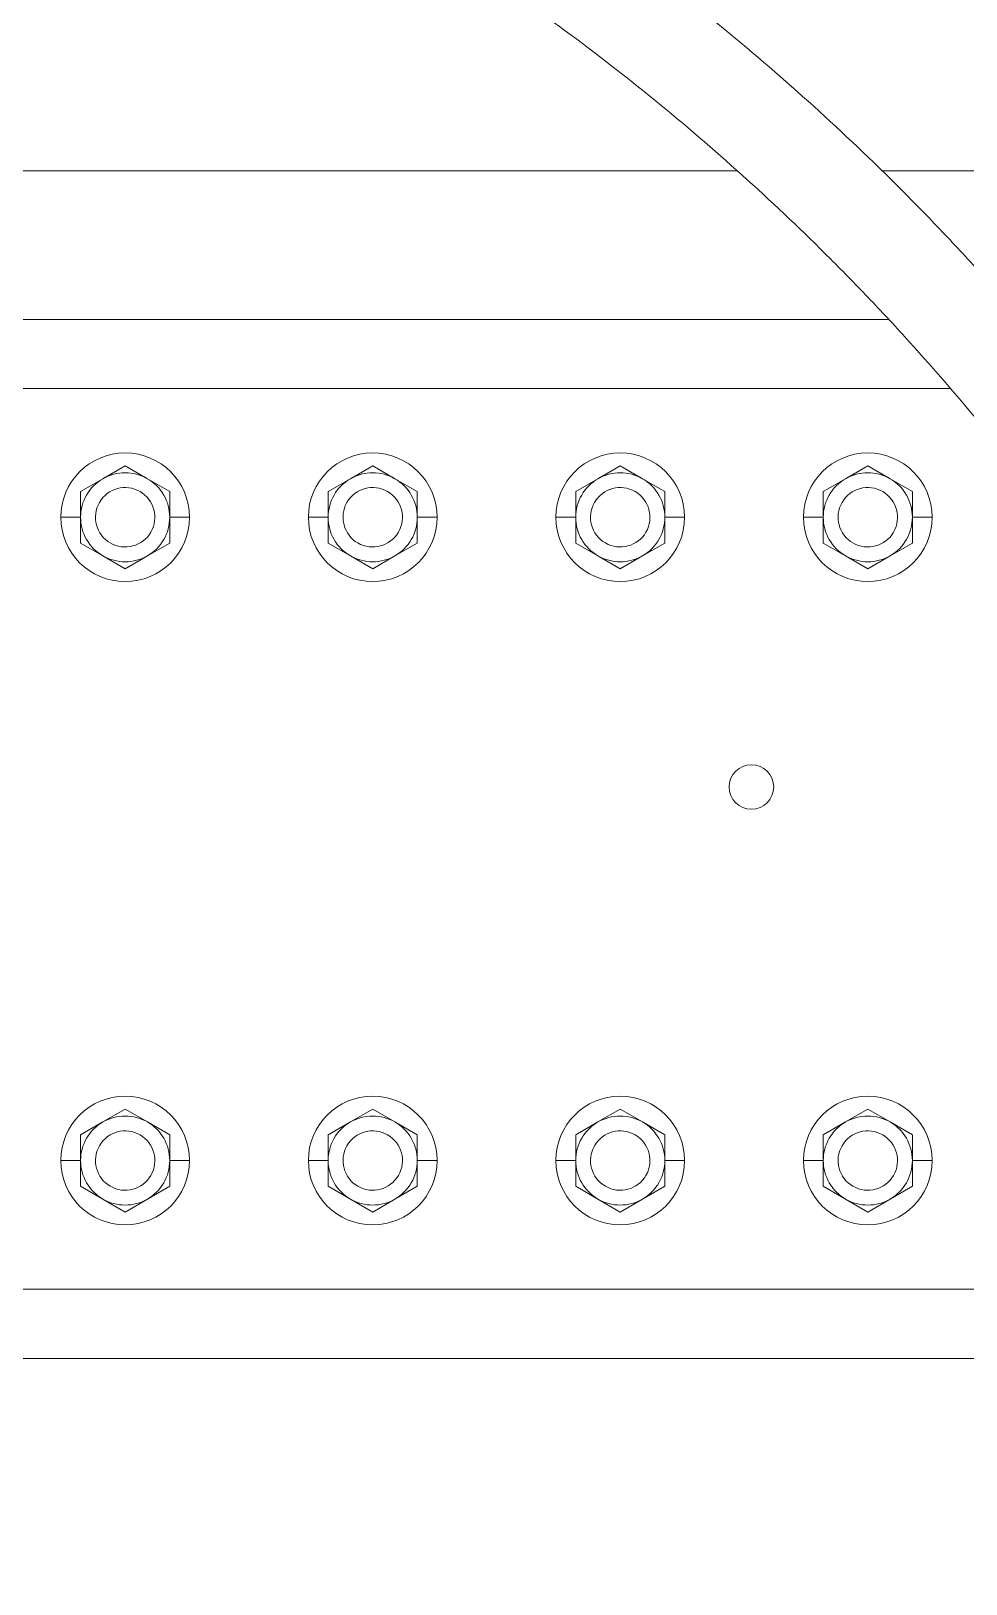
# Model space of a CAD drawing. Header units: millimetres. Extents: x -16985 to -606, y 2122 to 9380.
# Drawn here: x -13712.6 to -13523.7, y 4932.6 to 5246.5 of the extents above; entities that cross this region are included whole.
import ezdxf

# ---------------------------------------------------------------- set-up
doc = ezdxf.new("R2010")
doc.units = ezdxf.units.MM
doc.linetypes.add('K5LT32768', pattern=[0])
doc.linetypes.add('K5LT_THIN', pattern=[0])

msp = doc.modelspace()

# ---------------------------------------------------------------- linework, layer by layer
at = {"color": 7, "linetype": 'K5LT_THIN', "lineweight": 18}
for p, q in [((-13570.02, 5218.19), (-14197.21, 5218.19)), ((-13393.55, 5218.19), (-13540.77, 5218.19)), ((-13539.42, 5188.19), (-14221.55, 5188.19)), ((-13693.55, 5158.58), (-13698.05, 5155.98)), ((-13689.05, 5155.98), (-13693.55, 5158.58)), ((-13643.55, 5158.58), (-13648.05, 5155.98)), ((-13639.05, 5155.98), (-13643.55, 5158.58)), ((-13593.55, 5158.58), (-13598.05, 5155.98)), ((-13589.05, 5155.98), (-13593.55, 5158.58)), ((-13543.55, 5158.58), (-13548.05, 5155.98)), ((-13539.05, 5155.98), (-13543.55, 5158.58)), ((-13698.05, 5155.98), (-13702.55, 5153.38)), ((-13702.55, 5153.38), (-13702.55, 5148.19)), ((-13684.55, 5153.38), (-13689.05, 5155.98)), ((-13684.55, 5148.19), (-13684.55, 5153.38)), ((-13648.05, 5155.98), (-13652.55, 5153.38)), ((-13652.55, 5153.38), (-13652.55, 5148.19)), ((-13634.55, 5153.38), (-13639.05, 5155.98)), ((-13634.55, 5148.19), (-13634.55, 5153.38)), ((-13598.05, 5155.98), (-13602.55, 5153.38)), ((-13602.55, 5153.38), (-13602.55, 5148.19)), ((-13584.55, 5153.38), (-13589.05, 5155.98)), ((-13584.55, 5148.19), (-13584.55, 5153.38)), ((-13548.05, 5155.98), (-13552.55, 5153.38)), ((-13552.55, 5153.38), (-13552.55, 5148.19)), ((-13534.55, 5153.38), (-13539.05, 5155.98)), ((-13534.55, 5148.19), (-13534.55, 5153.38)), ((-13706.55, 5148.19), (-13702.55, 5148.19)), ((-13702.55, 5148.19), (-13702.55, 5142.99)), ((-13684.55, 5142.99), (-13684.55, 5148.19)), ((-13680.55, 5148.19), (-13684.55, 5148.19)), ((-13656.55, 5148.19), (-13652.55, 5148.19)), ((-13652.55, 5148.19), (-13652.55, 5142.99)), ((-13634.55, 5142.99), (-13634.55, 5148.19)), ((-13630.55, 5148.19), (-13634.55, 5148.19)), ((-13606.55, 5148.19), (-13602.55, 5148.19)), ((-13602.55, 5148.19), (-13602.55, 5142.99)), ((-13584.55, 5142.99), (-13584.55, 5148.19)), ((-13580.55, 5148.19), (-13584.55, 5148.19)), ((-13556.55, 5148.19), (-13552.55, 5148.19)), ((-13552.55, 5148.19), (-13552.55, 5142.99)), ((-13534.55, 5142.99), (-13534.55, 5148.19)), ((-13530.55, 5148.19), (-13534.55, 5148.19)), ((-13702.55, 5142.99), (-13698.05, 5140.39)), ((-13689.05, 5140.39), (-13684.55, 5142.99)), ((-13652.55, 5142.99), (-13648.05, 5140.39)), ((-13639.05, 5140.39), (-13634.55, 5142.99)), ((-13602.55, 5142.99), (-13598.05, 5140.39)), ((-13589.05, 5140.39), (-13584.55, 5142.99)), ((-13552.55, 5142.99), (-13548.05, 5140.39)), ((-13539.05, 5140.39), (-13534.55, 5142.99)), ((-13698.05, 5140.39), (-13693.55, 5137.79)), ((-13693.55, 5137.79), (-13689.05, 5140.39)), ((-13648.05, 5140.39), (-13643.55, 5137.79)), ((-13643.55, 5137.79), (-13639.05, 5140.39)), ((-13598.05, 5140.39), (-13593.55, 5137.79)), ((-13593.55, 5137.79), (-13589.05, 5140.39)), ((-13548.05, 5140.39), (-13543.55, 5137.79)), ((-13543.55, 5137.79), (-13539.05, 5140.39)), ((-13693.55, 5028.58), (-13698.05, 5025.98)), ((-13689.05, 5025.98), (-13693.55, 5028.58)), ((-13643.55, 5028.58), (-13648.05, 5025.98)), ((-13639.05, 5025.98), (-13643.55, 5028.58)), ((-13593.55, 5028.58), (-13598.05, 5025.98)), ((-13589.05, 5025.98), (-13593.55, 5028.58)), ((-13543.55, 5028.58), (-13548.05, 5025.98)), ((-13539.05, 5025.98), (-13543.55, 5028.58)), ((-13698.05, 5025.98), (-13702.55, 5023.38)), ((-13684.55, 5023.38), (-13689.05, 5025.98)), ((-13648.05, 5025.98), (-13652.55, 5023.38)), ((-13634.55, 5023.38), (-13639.05, 5025.98)), ((-13598.05, 5025.98), (-13602.55, 5023.38)), ((-13584.55, 5023.38), (-13589.05, 5025.98)), ((-13548.05, 5025.98), (-13552.55, 5023.38)), ((-13534.55, 5023.38), (-13539.05, 5025.98)), ((-13702.55, 5023.38), (-13702.55, 5018.19)), ((-13684.55, 5018.19), (-13684.55, 5023.38)), ((-13652.55, 5023.38), (-13652.55, 5018.19)), ((-13634.55, 5018.19), (-13634.55, 5023.38)), ((-13602.55, 5023.38), (-13602.55, 5018.19)), ((-13584.55, 5018.19), (-13584.55, 5023.38)), ((-13552.55, 5023.38), (-13552.55, 5018.19)), ((-13534.55, 5018.19), (-13534.55, 5023.38)), ((-13706.55, 5018.19), (-13702.55, 5018.19)), ((-13702.55, 5018.19), (-13702.55, 5012.99)), ((-13684.55, 5012.99), (-13684.55, 5018.19)), ((-13680.55, 5018.19), (-13684.55, 5018.19)), ((-13656.55, 5018.19), (-13652.55, 5018.19)), ((-13652.55, 5018.19), (-13652.55, 5012.99)), ((-13634.55, 5012.99), (-13634.55, 5018.19)), ((-13630.55, 5018.19), (-13634.55, 5018.19)), ((-13606.55, 5018.19), (-13602.55, 5018.19)), ((-13602.55, 5018.19), (-13602.55, 5012.99)), ((-13584.55, 5012.99), (-13584.55, 5018.19)), ((-13580.55, 5018.19), (-13584.55, 5018.19)), ((-13556.55, 5018.19), (-13552.55, 5018.19)), ((-13552.55, 5018.19), (-13552.55, 5012.99)), ((-13534.55, 5012.99), (-13534.55, 5018.19)), ((-13530.55, 5018.19), (-13534.55, 5018.19)), ((-13702.55, 5012.99), (-13698.05, 5010.39)), ((-13689.05, 5010.39), (-13684.55, 5012.99)), ((-13652.55, 5012.99), (-13648.05, 5010.39)), ((-13639.05, 5010.39), (-13634.55, 5012.99)), ((-13602.55, 5012.99), (-13598.05, 5010.39)), ((-13589.05, 5010.39), (-13584.55, 5012.99)), ((-13552.55, 5012.99), (-13548.05, 5010.39)), ((-13539.05, 5010.39), (-13534.55, 5012.99)), ((-13698.05, 5010.39), (-13693.55, 5007.79)), ((-13693.55, 5007.79), (-13689.05, 5010.39)), ((-13648.05, 5010.39), (-13643.55, 5007.79)), ((-13643.55, 5007.79), (-13639.05, 5010.39)), ((-13598.05, 5010.39), (-13593.55, 5007.79)), ((-13593.55, 5007.79), (-13589.05, 5010.39)), ((-13548.05, 5010.39), (-13543.55, 5007.79)), ((-13543.55, 5007.79), (-13539.05, 5010.39)), ((-13439.97, 4978.19), (-14208.55, 4978.19))]:
    msp.add_line(p, q, dxfattribs=at)
at = {"color": 8, "linetype": 'K5LT32768', "lineweight": 15, "true_color": 0x808080}
for p, q in [((-13526.93, 5174.19), (-14240.21, 5174.19)), ((-13475.72, 4992.19), (-14208.55, 4992.19))]:
    msp.add_line(p, q, dxfattribs=at)
at = {"color": 7, "linetype": 'K5LT_THIN', "lineweight": 18}
for centre, radius, start, end in [((-13693.55, 5148.19), 13, 0.0025, 180.0025), ((-13643.55, 5148.19), 13, 0.0025, 180.0025), ((-13593.55, 5148.19), 13, 0.0025, 180.0025), ((-13543.55, 5148.19), 13, 0.0025, 180.0025), ((-13693.55, 5148.19), 9, 60.0025, 120.0025), ((-13643.55, 5148.19), 9, 60.0025, 120.0025), ((-13593.55, 5148.19), 9, 60.0025, 120.0025), ((-13543.55, 5148.19), 9, 60.0025, 120.0025), ((-13693.55, 5148.19), 9, 120.0025, 180.0025), ((-13693.55, 5148.19), 6, 60, 240), ((-13693.55, 5148.19), 6, 240, 60), ((-13693.55, 5148.19), 9, 0.0025, 60.0025), ((-13643.55, 5148.19), 9, 120.0025, 180.0025), ((-13643.55, 5148.19), 6, 60, 240), ((-13643.55, 5148.19), 6, 240, 60), ((-13643.55, 5148.19), 9, 0.0025, 60.0025), ((-13593.55, 5148.19), 9, 120.0025, 180.0025), ((-13593.55, 5148.19), 6, 60, 240), ((-13593.55, 5148.19), 6, 240, 60), ((-13593.55, 5148.19), 9, 0.0025, 60.0025), ((-13543.55, 5148.19), 9, 120.0025, 180.0025), ((-13543.55, 5148.19), 6, 60, 240), ((-13543.55, 5148.19), 6, 240, 60), ((-13543.55, 5148.19), 9, 0.0025, 60.0025), ((-13693.55, 5148.19), 13, 180.0025, 0.0025), ((-13693.55, 5148.19), 9, 180.0025, 240.0025), ((-13693.55, 5148.19), 9, 300.0025, 0.0025), ((-13643.55, 5148.19), 13, 180.0025, 0.0025), ((-13643.55, 5148.19), 9, 180.0025, 240.0025), ((-13643.55, 5148.19), 9, 300.0025, 0.0025), ((-13593.55, 5148.19), 13, 180.0025, 0.0025), ((-13593.55, 5148.19), 9, 180.0025, 240.0025), ((-13593.55, 5148.19), 9, 300.0025, 0.0025), ((-13543.55, 5148.19), 13, 180.0025, 0.0025), ((-13543.55, 5148.19), 9, 180.0025, 240.0025), ((-13543.55, 5148.19), 9, 300.0025, 0.0025), ((-13693.55, 5148.19), 9, 240.0025, 300.0025), ((-13643.55, 5148.19), 9, 240.0025, 300.0025), ((-13593.55, 5148.19), 9, 240.0025, 300.0025), ((-13543.55, 5148.19), 9, 240.0025, 300.0025), ((-13567.05, 5093.69), 4.5, 90, 270), ((-13567.05, 5093.69), 4.5, 270, 90), ((-13693.55, 5018.19), 13, 0.0025, 180.0025), ((-13643.55, 5018.19), 13, 0.0025, 180.0025), ((-13593.55, 5018.19), 13, 0.0025, 180.0025), ((-13543.55, 5018.19), 13, 0.0025, 180.0025), ((-13693.55, 5018.19), 9, 120.0025, 180.0025), ((-13693.55, 5018.19), 9, 60.0025, 120.0025), ((-13693.55, 5018.19), 9, 0.0025, 60.0025), ((-13643.55, 5018.19), 9, 120.0025, 180.0025), ((-13643.55, 5018.19), 9, 60.0025, 120.0025), ((-13643.55, 5018.19), 9, 0.0025, 60.0025), ((-13593.55, 5018.19), 9, 120.0025, 180.0025), ((-13593.55, 5018.19), 9, 60.0025, 120.0025), ((-13593.55, 5018.19), 9, 0.0025, 60.0025), ((-13543.55, 5018.19), 9, 120.0025, 180.0025), ((-13543.55, 5018.19), 9, 60.0025, 120.0025), ((-13543.55, 5018.19), 9, 0.0025, 60.0025), ((-13693.55, 5018.19), 6, 60, 240), ((-13693.55, 5018.19), 6, 240, 60), ((-13643.55, 5018.19), 6, 60, 240), ((-13643.55, 5018.19), 6, 240, 60), ((-13593.55, 5018.19), 6, 60, 240), ((-13593.55, 5018.19), 6, 240, 60), ((-13543.55, 5018.19), 6, 60, 240), ((-13543.55, 5018.19), 6, 240, 60), ((-13693.55, 5018.19), 13, 180.0025, 0.0025), ((-13693.55, 5018.19), 9, 180.0025, 240.0025), ((-13693.55, 5018.19), 9, 300.0025, 0.0025), ((-13643.55, 5018.19), 13, 180.0025, 0.0025), ((-13643.55, 5018.19), 9, 180.0025, 240.0025), ((-13643.55, 5018.19), 9, 300.0025, 0.0025), ((-13593.55, 5018.19), 13, 180.0025, 0.0025), ((-13593.55, 5018.19), 9, 180.0025, 240.0025), ((-13593.55, 5018.19), 9, 300.0025, 0.0025), ((-13543.55, 5018.19), 13, 180.0025, 0.0025), ((-13543.55, 5018.19), 9, 180.0025, 240.0025), ((-13543.55, 5018.19), 9, 300.0025, 0.0025), ((-13693.55, 5018.19), 9, 240.0025, 300.0025), ((-13643.55, 5018.19), 9, 240.0025, 300.0025), ((-13593.55, 5018.19), 9, 240.0025, 300.0025), ((-13543.55, 5018.19), 9, 240.0025, 300.0025)]:
    msp.add_arc(centre, radius, start, end, dxfattribs=at)
for points in [[(-14373.55, 4868.19), (-14373.55, 4884.31), (-14372.76, 4900.3), (-14369.64, 4932.04), (-14367.31, 4947.78), (-14361.12, 4979.02), (-14357.26, 4994.51), (-14351.46, 5013.72), (-14350.25, 5017.55), (-14348.36, 5023.29), (-14347.72, 5025.2), (-14346.41, 5029.01), (-14345.75, 5030.92), (-14342.36, 5040.42), (-14339.47, 5047.93), (-14330.28, 5070.16), (-14323.46, 5084.61), (-14308.46, 5112.75), (-14300.28, 5126.44), (-14286.97, 5146.42), (-14282.37, 5152.99), (-14275.19, 5162.69), (-14272.76, 5165.9), (-14267.8, 5172.28), (-14265.28, 5175.44), (-14252.48, 5191.07), (-14241.7, 5202.98), (-14219.11, 5225.62), (-14207.29, 5236.36), (-14182.62, 5256.67), (-14169.76, 5266.24), (-14153.02, 5277.46), (-14149.64, 5279.66), (-14144.52, 5282.92), (-14142.8, 5283.99), (-14139.36, 5286.12), (-14137.63, 5287.17), (-14128.97, 5292.37), (-14121.97, 5296.35), (-14100.73, 5307.72), (-14071.81, 5321.42), (-14041.71, 5332.24), (-14018.68, 5339.26), (-14010.93, 5341.41), (-13999.19, 5344.36), (-13995.25, 5345.3), (-13987.35, 5347.08), (-13983.39, 5347.93), (-13963.59, 5351.88), (-13947.71, 5354.23), (-13915.87, 5357.38), (-13899.91, 5358.18), (-13867.9, 5358.2), (-13851.86, 5357.43), (-13833.77, 5355.66), (-13831.76, 5355.45), (-13827.73, 5355), (-13825.72, 5354.77), (-13819.69, 5354.02), (-13815.69, 5353.48), (-13803.72, 5351.71), (-13795.79, 5350.33), (-13772.19, 5345.63), (-13756.68, 5341.75), (-13726.09, 5332.47), (-13711.02, 5327.09), (-13688.74, 5317.87), (-13681.38, 5314.61), (-13670.41, 5309.42), (-13666.76, 5307.64), (-13659.54, 5304), (-13655.96, 5302.14), (-13638.2, 5292.64), (-13624.46, 5284.39), (-13597.89, 5266.62), (-13585.06, 5257.11), (-13560.32, 5236.8), (-13548.41, 5226.01), (-13535.54, 5213.14), (-13534.12, 5211.69), (-13531.29, 5208.8), (-13527.09, 5204.43), (-13522.98, 5200.01), (-13514.89, 5191.06), (-13509.65, 5184.98), (-13494.43, 5166.42), (-13484.93, 5153.59), (-13467.21, 5127.05), (-13458.99, 5113.34), (-13449.52, 5095.63), (-13446.74, 5090.28), (-13444.06, 5084.86), (-13442.29, 5081.23), (-13441.41, 5079.41), (-13437.1, 5070.28), (-13433.84, 5062.92), (-13424.64, 5040.68), (-13419.27, 5025.64), (-13410.02, 4995.15), (-13406.15, 4979.7), (-13401.46, 4956.22), (-13400.09, 4948.33), (-13398.31, 4936.43), (-13397.77, 4932.45), (-13396.78, 4924.47), (-13396.33, 4920.46), (-13394.35, 4900.4), (-13393.55, 4884.31), (-13393.55, 4868.19)], [(-14373.55, 4868.19), (-14373.55, 4884.31), (-14372.76, 4900.3), (-14369.64, 4932.04), (-14367.31, 4947.78), (-14361.12, 4979.02), (-14357.26, 4994.51), (-14351.46, 5013.72), (-14350.25, 5017.55), (-14348.36, 5023.29), (-14347.72, 5025.2), (-14346.41, 5029.01), (-14345.75, 5030.92), (-14342.36, 5040.42), (-14339.47, 5047.93), (-14330.28, 5070.16), (-14323.46, 5084.61), (-14308.46, 5112.75), (-14300.28, 5126.44), (-14286.97, 5146.42), (-14282.37, 5152.99), (-14275.19, 5162.69), (-14272.76, 5165.9), (-14267.8, 5172.28), (-14265.28, 5175.44), (-14252.48, 5191.07), (-14241.7, 5202.98), (-14219.11, 5225.62), (-14207.29, 5236.36), (-14182.62, 5256.67), (-14169.76, 5266.24), (-14153.02, 5277.46), (-14149.64, 5279.66), (-14144.52, 5282.92), (-14142.8, 5283.99), (-14139.36, 5286.12), (-14137.63, 5287.17), (-14128.97, 5292.37), (-14121.97, 5296.35), (-14100.73, 5307.72), (-14071.81, 5321.42), (-14041.71, 5332.24), (-14018.68, 5339.26), (-14010.93, 5341.41), (-13999.19, 5344.36), (-13995.25, 5345.3), (-13987.35, 5347.08), (-13983.39, 5347.93), (-13963.59, 5351.88), (-13947.71, 5354.23), (-13915.87, 5357.38), (-13899.91, 5358.18), (-13867.9, 5358.2), (-13851.86, 5357.43), (-13833.77, 5355.66), (-13831.76, 5355.45), (-13827.73, 5355), (-13825.72, 5354.77), (-13819.69, 5354.02), (-13815.69, 5353.48), (-13803.72, 5351.71), (-13795.79, 5350.33), (-13772.19, 5345.63), (-13756.68, 5341.75), (-13726.09, 5332.47), (-13711.02, 5327.09), (-13688.74, 5317.87), (-13681.38, 5314.61), (-13670.41, 5309.42), (-13666.76, 5307.64), (-13659.54, 5304), (-13655.96, 5302.14), (-13638.2, 5292.64), (-13624.46, 5284.39), (-13597.89, 5266.62), (-13585.06, 5257.11), (-13560.32, 5236.8), (-13548.41, 5226.01), (-13535.54, 5213.14), (-13534.12, 5211.69), (-13531.29, 5208.8), (-13527.09, 5204.43), (-13522.98, 5200.01), (-13514.89, 5191.06), (-13509.65, 5184.98), (-13494.43, 5166.42), (-13484.93, 5153.59), (-13467.21, 5127.05), (-13458.99, 5113.34), (-13449.52, 5095.63), (-13446.74, 5090.28), (-13444.06, 5084.86), (-13442.29, 5081.23), (-13441.41, 5079.41), (-13437.1, 5070.28), (-13433.84, 5062.92), (-13424.64, 5040.68), (-13419.27, 5025.64), (-13410.02, 4995.15), (-13406.15, 4979.7), (-13401.46, 4956.22), (-13400.09, 4948.33), (-13398.31, 4936.43), (-13397.77, 4932.45), (-13396.78, 4924.47), (-13396.33, 4920.46), (-13394.35, 4900.4), (-13393.55, 4884.31), (-13393.55, 4868.19)], [(-14353.55, 4868.19), (-14353.55, 4883.65), (-14352.79, 4898.99), (-14349.8, 4929.44), (-14347.56, 4944.54), (-14341.63, 4974.5), (-14337.93, 4989.36), (-14332.36, 5007.78), (-14331.2, 5011.45), (-14329.39, 5016.95), (-14328.78, 5018.79), (-14327.52, 5022.45), (-14326.88, 5024.28), (-14323.63, 5033.39), (-14320.86, 5040.59), (-14312.04, 5061.92), (-14305.5, 5075.77), (-14291.12, 5102.76), (-14283.27, 5115.9), (-14270.51, 5135.06), (-14266.09, 5141.36), (-14259.21, 5150.67), (-14256.88, 5153.75), (-14252.12, 5159.86), (-14249.7, 5162.9), (-14237.42, 5177.89), (-14227.09, 5189.31), (-14205.42, 5211.03), (-14194.08, 5221.32), (-14170.42, 5240.81), (-14158.08, 5249.99), (-14142.03, 5260.75), (-14138.79, 5262.87), (-14133.87, 5265.99), (-14132.23, 5267.02), (-14128.92, 5269.06), (-14127.27, 5270.07), (-14118.96, 5275.06), (-14112.24, 5278.87), (-14091.87, 5289.78), (-14064.13, 5302.92), (-14035.26, 5313.3), (-14013.17, 5320.03), (-14005.74, 5322.09), (-13994.47, 5324.93), (-13990.7, 5325.83), (-13983.12, 5327.54), (-13979.32, 5328.34), (-13960.33, 5332.13), (-13945.1, 5334.39), (-13914.55, 5337.41), (-13899.24, 5338.18), (-13868.54, 5338.2), (-13853.16, 5337.46), (-13835.8, 5335.76), (-13833.87, 5335.56), (-13830.01, 5335.13), (-13828.08, 5334.91), (-13822.3, 5334.19), (-13818.45, 5333.67), (-13806.97, 5331.97), (-13799.37, 5330.65), (-13776.73, 5326.15), (-13761.85, 5322.42), (-13732.51, 5313.52), (-13718.06, 5308.35), (-13696.69, 5299.51), (-13689.62, 5296.38), (-13679.1, 5291.41), (-13675.61, 5289.7), (-13668.68, 5286.21), (-13665.25, 5284.43), (-13648.21, 5275.31), (-13635.03, 5267.4), (-13609.54, 5250.36), (-13597.24, 5241.23), (-13573.51, 5221.75), (-13562.08, 5211.4), (-13549.74, 5199.05), (-13548.38, 5197.67), (-13545.67, 5194.89), (-13541.64, 5190.71), (-13537.7, 5186.46), (-13529.93, 5177.88), (-13524.91, 5172.05), (-13510.31, 5154.24), (-13501.2, 5141.94), (-13484.2, 5116.48), (-13476.31, 5103.33), (-13467.24, 5086.35), (-13464.57, 5081.21), (-13462, 5076.01), (-13460.3, 5072.53), (-13459.46, 5070.79), (-13455.32, 5062.03), (-13452.19, 5054.97), (-13443.37, 5033.64), (-13438.22, 5019.21), (-13429.35, 4989.97), (-13425.63, 4975.15), (-13421.14, 4952.62), (-13419.82, 4945.06), (-13418.12, 4933.65), (-13417.6, 4929.83), (-13416.65, 4922.17), (-13416.22, 4918.33), (-13414.32, 4899.08), (-13413.55, 4883.65), (-13413.55, 4868.19)], [(-14353.55, 4868.19), (-14353.55, 4883.65), (-14352.79, 4898.99), (-14349.8, 4929.44), (-14347.56, 4944.54), (-14341.63, 4974.5), (-14337.93, 4989.36), (-14332.36, 5007.78), (-14331.2, 5011.45), (-14329.39, 5016.95), (-14328.78, 5018.79), (-14327.52, 5022.45), (-14326.88, 5024.28), (-14323.63, 5033.39), (-14320.86, 5040.59), (-14312.04, 5061.92), (-14305.5, 5075.77), (-14291.12, 5102.76), (-14283.27, 5115.9), (-14270.51, 5135.06), (-14266.09, 5141.36), (-14259.21, 5150.67), (-14256.88, 5153.75), (-14252.12, 5159.86), (-14249.7, 5162.9), (-14237.42, 5177.89), (-14227.09, 5189.31), (-14205.42, 5211.03), (-14194.08, 5221.32), (-14170.42, 5240.81), (-14158.08, 5249.99), (-14142.03, 5260.75), (-14138.79, 5262.87), (-14133.87, 5265.99), (-14132.23, 5267.02), (-14128.92, 5269.06), (-14127.27, 5270.07), (-14118.96, 5275.06), (-14112.24, 5278.87), (-14091.87, 5289.78), (-14064.13, 5302.92), (-14035.26, 5313.3), (-14013.17, 5320.03), (-14005.74, 5322.09), (-13994.47, 5324.93), (-13990.7, 5325.83), (-13983.12, 5327.54), (-13979.32, 5328.34), (-13960.33, 5332.13), (-13945.1, 5334.39), (-13914.55, 5337.41), (-13899.24, 5338.18), (-13868.54, 5338.2), (-13853.16, 5337.46), (-13835.8, 5335.76), (-13833.87, 5335.56), (-13830.01, 5335.13), (-13828.08, 5334.91), (-13822.3, 5334.19), (-13818.45, 5333.67), (-13806.97, 5331.97), (-13799.37, 5330.65), (-13776.73, 5326.15), (-13761.85, 5322.42), (-13732.51, 5313.52), (-13718.06, 5308.35), (-13696.69, 5299.51), (-13689.62, 5296.38), (-13679.1, 5291.41), (-13675.61, 5289.7), (-13668.68, 5286.21), (-13665.25, 5284.43), (-13648.21, 5275.31), (-13635.03, 5267.4), (-13609.54, 5250.36), (-13597.24, 5241.23), (-13573.51, 5221.75), (-13562.08, 5211.4), (-13549.74, 5199.05), (-13548.38, 5197.67), (-13545.67, 5194.89), (-13541.64, 5190.71), (-13537.7, 5186.46), (-13529.93, 5177.88), (-13524.91, 5172.05), (-13510.31, 5154.24), (-13501.2, 5141.94), (-13484.2, 5116.48), (-13476.31, 5103.33), (-13467.24, 5086.35), (-13464.57, 5081.21), (-13462, 5076.01), (-13460.3, 5072.53), (-13459.46, 5070.79), (-13455.32, 5062.03), (-13452.19, 5054.97), (-13443.37, 5033.64), (-13438.22, 5019.21), (-13429.35, 4989.97), (-13425.63, 4975.15), (-13421.14, 4952.62), (-13419.82, 4945.06), (-13418.12, 4933.65), (-13417.6, 4929.83), (-13416.65, 4922.17), (-13416.22, 4918.33), (-13414.32, 4899.08), (-13413.55, 4883.65), (-13413.55, 4868.19)]]:
    msp.add_open_spline(points, degree=3, knots=[0, 0, 0, 0, 0.03125, 0.03125, 0.0625, 0.0625, 0.09375, 0.09375, 0.101563, 0.101563, 0.105469, 0.105469, 0.109375, 0.109375, 0.125, 0.125, 0.15625, 0.15625, 0.1875, 0.1875, 0.203125, 0.203125, 0.210938, 0.210938, 0.21875, 0.21875, 0.25, 0.25, 0.28125, 0.28125, 0.3125, 0.3125, 0.320313, 0.320313, 0.324219, 0.324219, 0.328125, 0.328125, 0.34375, 0.34375, 0.375, 0.40625, 0.40625, 0.421875, 0.421875, 0.429688, 0.429688, 0.4375, 0.4375, 0.46875, 0.46875, 0.5, 0.5, 0.53125, 0.53125, 0.535156, 0.535156, 0.539063, 0.539063, 0.546875, 0.546875, 0.5625, 0.5625, 0.59375, 0.59375, 0.625, 0.625, 0.640625, 0.640625, 0.648438, 0.648438, 0.65625, 0.65625, 0.6875, 0.6875, 0.71875, 0.71875, 0.75, 0.75, 0.753906, 0.753906, 0.757813, 0.765625, 0.765625, 0.78125, 0.78125, 0.8125, 0.8125, 0.84375, 0.84375, 0.851563, 0.855469, 0.855469, 0.859375, 0.859375, 0.875, 0.875, 0.90625, 0.90625, 0.9375, 0.9375, 0.953125, 0.953125, 0.960938, 0.960938, 0.96875, 0.96875, 1, 1, 1, 1], dxfattribs=at)

doc.saveas('drawing.dxf')
